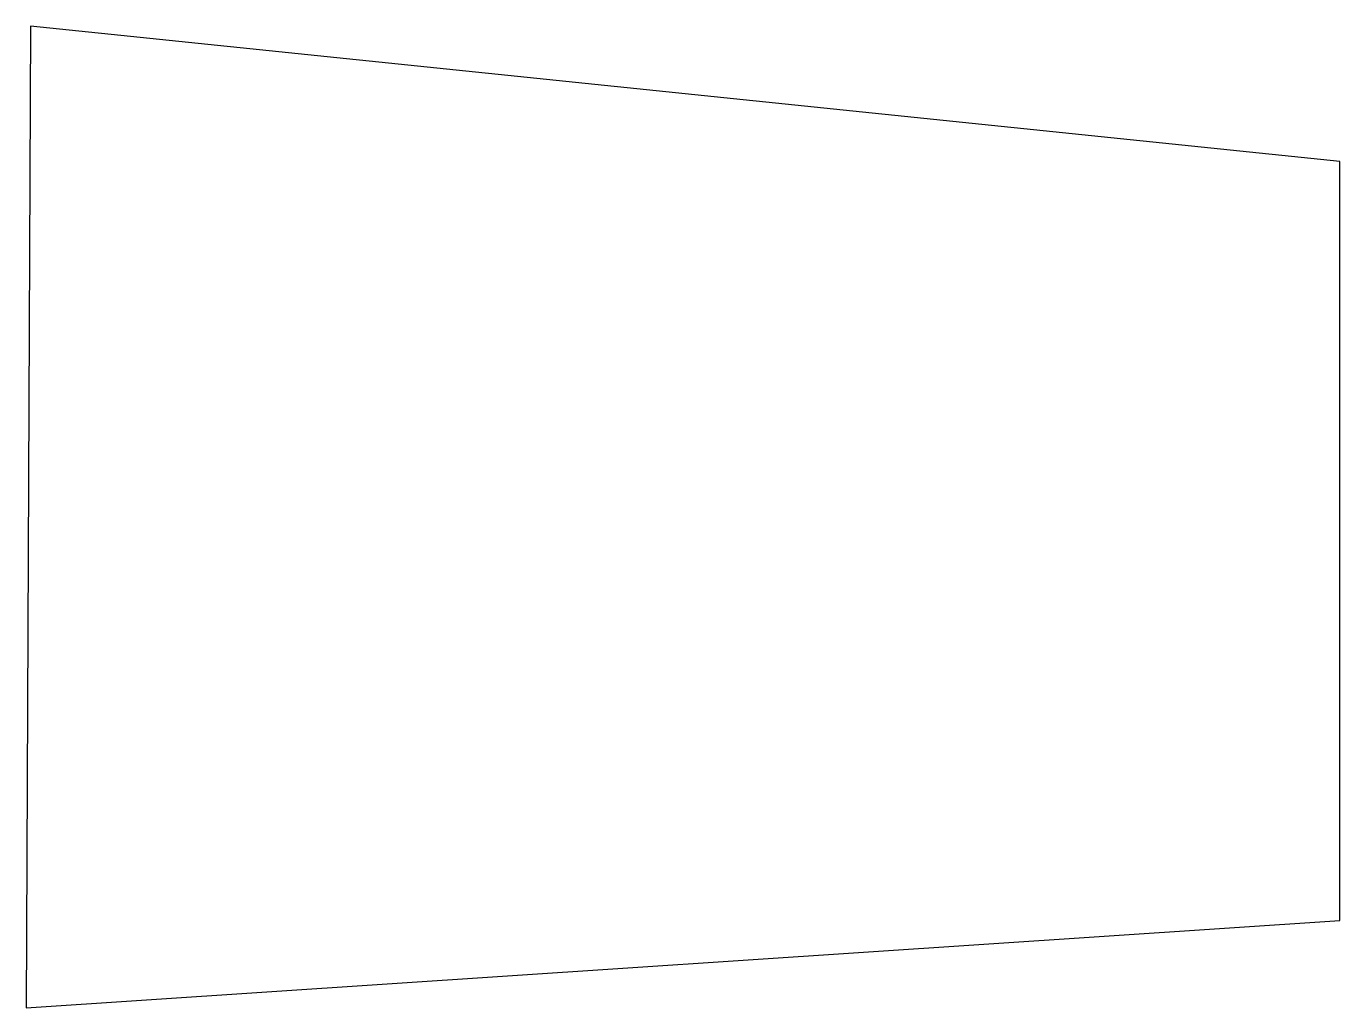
# Model space of a CAD drawing. Header units: millimetres. Extents: x -301 to 0, y -194 to 31.
import ezdxf

# ---------------------------------------------------------------- set-up
doc = ezdxf.new("R2010")
doc.units = ezdxf.units.MM

msp = doc.modelspace()

# ---------------------------------------------------------------- linework, layer by layer
msp.add_lwpolyline([(0, 0), (-300, 31), (-301, -194), (0, -174)], close=True)

doc.saveas('drawing.dxf')
